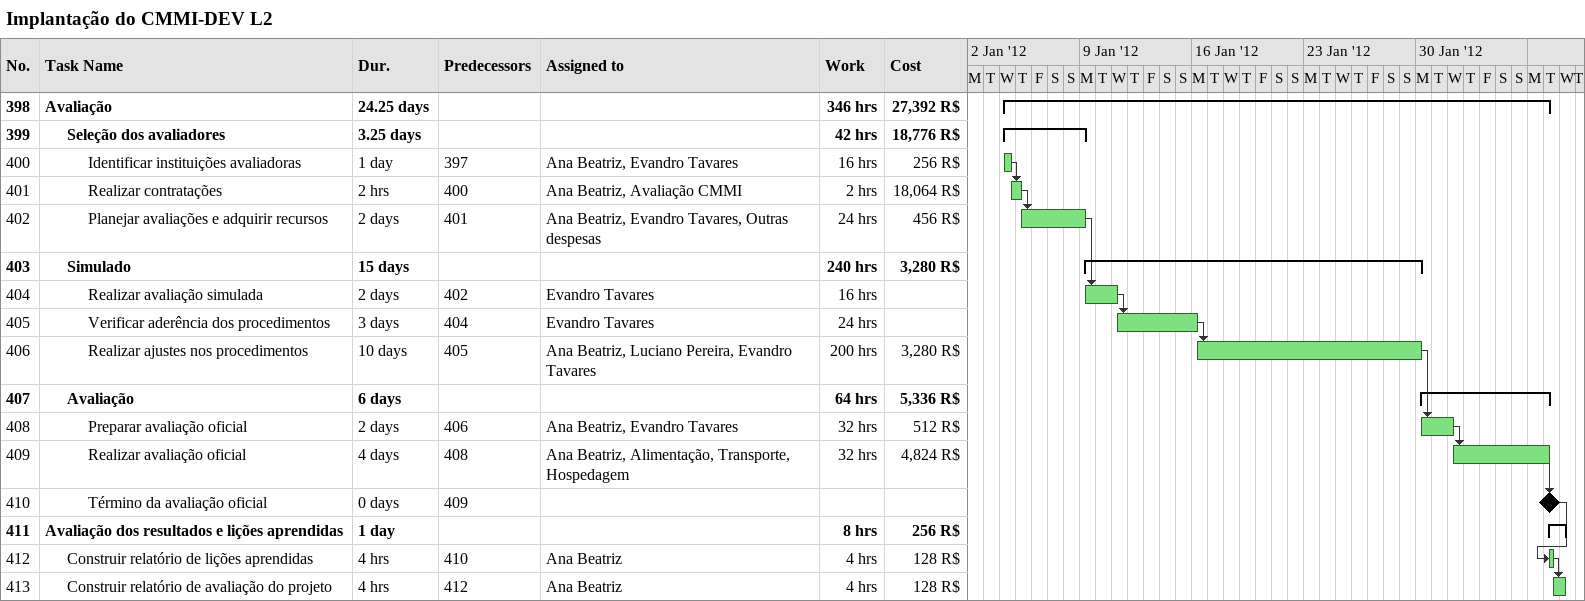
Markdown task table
Implantação do CMMI-DEV L2

| ID | Level | Task | Duration | Start | Finish | Predecessors | Resources | Work (h) | Cost (R$) |
|---|---|---|---|---|---|---|---|---|---|
| 398 | 1 | **Avaliação** | 24.25d | 2012-01-04 | 2012-02-07 |  |  | 346 | 27392 |
| 399 | 2 | **Seleção dos avaliadores** | 3.25d | 2012-01-04 | 2012-01-09 |  |  | 42 | 18776 |
| 400 | 3 | Identificar instituições avaliadoras | 1d | 2012-01-04 | 2012-01-04 | 397 | Ana Beatriz, Evandro Tavares | 16 | 256 |
| 401 | 3 | Realizar contratações | 2h | 2012-01-04 | 2012-01-05 | 400 | Ana Beatriz, Avaliação CMMI | 2 | 18064 |
| 402 | 3 | Planejar avaliações e adquirir recursos | 2d | 2012-01-05 | 2012-01-09 | 401 | Ana Beatriz, Evandro Tavares, Outras despesas | 24 | 456 |
| 403 | 2 | **Simulado** | 15d | 2012-01-09 | 2012-01-30 |  |  | 240 | 3280 |
| 404 | 3 | Realizar avaliação simulada | 2d | 2012-01-09 | 2012-01-11 | 402 | Evandro Tavares | 16 |  |
| 405 | 3 | Verificar aderência dos procedimentos | 3d | 2012-01-11 | 2012-01-16 | 404 | Evandro Tavares | 24 |  |
| 406 | 3 | Realizar ajustes nos procedimentos | 10d | 2012-01-16 | 2012-01-30 | 405 | Ana Beatriz, Luciano Pereira, Evandro Tavares | 200 | 3280 |
| 407 | 2 | **Avaliação** | 6d | 2012-01-30 | 2012-02-07 |  |  | 64 | 5336 |
| 408 | 3 | Preparar avaliação oficial | 2d | 2012-01-30 | 2012-02-01 | 406 | Ana Beatriz, Evandro Tavares | 32 | 512 |
| 409 | 3 | Realizar avaliação oficial | 4d | 2012-02-01 | 2012-02-07 | 408 | Ana Beatriz, Alimentação, Transporte, Hospedagem | 32 | 4824 |
| 410 | 3 | Término da avaliação oficial | 0d | 2012-02-07 | 2012-02-07 | 409 |  |  |  |
| 411 | 1 | **Avaliação dos resultados e lições aprendidas** | 1d | 2012-02-07 | 2012-02-08 |  |  | 8 | 256 |
| 412 | 2 | Construir relatório de lições aprendidas | 4h | 2012-02-07 | 2012-02-07 | 410 | Ana Beatriz | 4 | 128 |
| 413 | 2 | Construir relatório de avaliação do projeto | 4h | 2012-02-07 | 2012-02-08 | 412 | Ana Beatriz | 4 | 128 |
